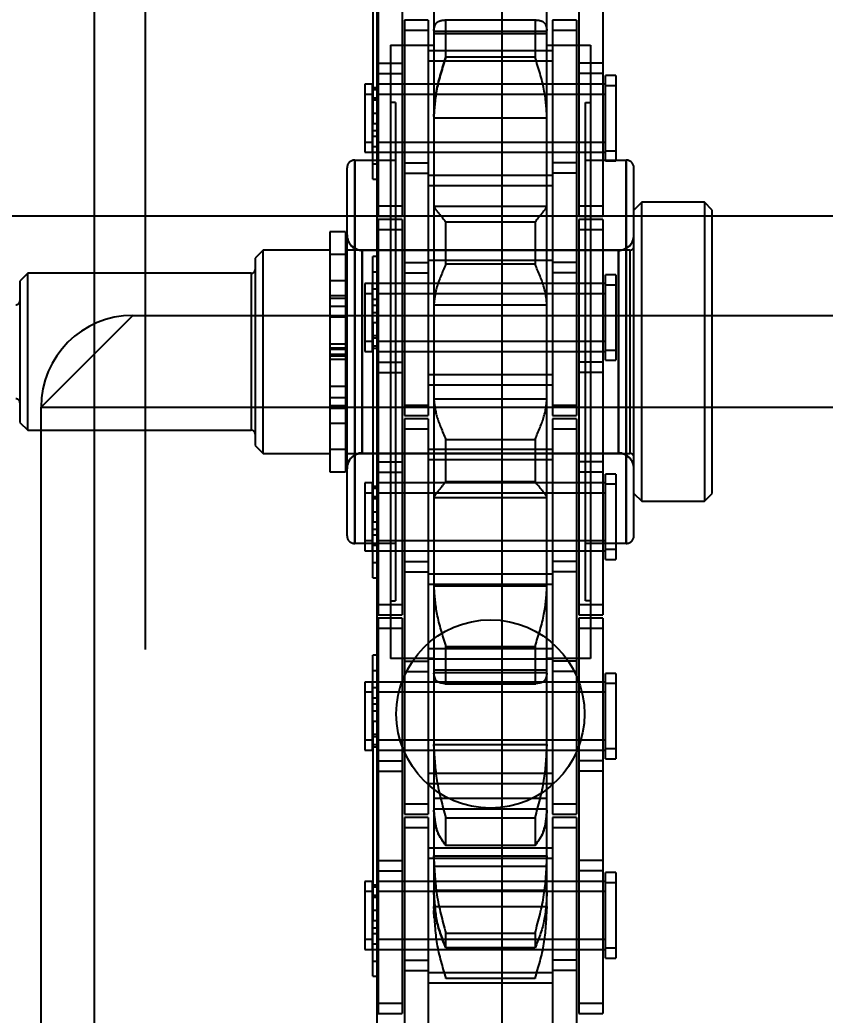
# Model space of a CAD drawing. Header units: metres. Extents: x 0 to 63075, y 0 to 44550.
# Drawn here: x 13773.7 to 13825.1, y 29163.4 to 29226.8 of the extents above; entities that cross this region are included whole.
import ezdxf

# ---------------------------------------------------------------- set-up
doc = ezdxf.new("R2010")
doc.units = ezdxf.units.M
doc.header["$LTSCALE"] = 75
doc.linetypes.add('HIDDEN2', pattern=[4.7625, 3.175, -1.5875])
for name, color, linetype in [('18_COTAS', 7, 'Continuous'), ('SDM', 7, 'Continuous'), ('SL4', 4, 'Continuous'), ('ST1', 7, 'HIDDEN2')]:
    doc.layers.add(name, color=color, linetype=linetype)
doc.styles.add('ROMANS', font='ROMANS.SHX')
doc.dimstyles.new('75___1-75', dxfattribs={"dimscale": 75, "dimtxt": 2.5, "dimasz": 2, "dimexe": 1.5, "dimexo": 1, "dimgap": 0.5, "dimtad": 1, "dimdec": 0, "dimzin": 12, "dimtxsty": 'ROMANS', "dimcen": 0, "dimclrd": 256, "dimclre": 256, "dimclrt": 3, "dimazin": 3, "dimtfac": 1, "dimtdec": 0, "dimtmove": 0, "dimatfit": 0, "dimfxl": 1, "dimlwd": -1, "dimlwe": -1, "dimarcsym": 0})

# ---------------------------------------------------------------- blocks, each defined once
blk = doc.blocks.new('*D27')
at = {"layer": '18_COTAS', "transparency": 16777216}
for p, q in [((12131.24, 27878.333), (12131.24, 30705.371)), ((13913.74, 30509.566), (13913.74, 30705.371)), ((11981.24, 30592.871), (11122.311, 30592.871)), ((13913.74, 30592.871), (12131.24, 30592.871)), ((14063.74, 30592.871), (14213.74, 30592.871))]:
    blk.add_line(p, q, dxfattribs=at)
for points in [[(11981.24, 30617.871), (11981.24, 30567.871), (12131.24, 30592.871)], [(14063.74, 30617.871), (14063.74, 30567.871), (13913.74, 30592.871)]]:
    blk.add_solid(points, dxfattribs=at)
at = {"layer": 'Defpoints', "color": 0, "transparency": 16777216}
for p in [(13913.74, 30592.871), (13913.74, 30434.566), (12131.24, 27803.333)]:
    blk.add_point(p, dxfattribs=at)
at = {"layer": '18_COTAS', "color": 3, "transparency": 16777216, "insert": (11476.776, 30724.121), "char_height": 187.5, "attachment_point": 5, "style": 'ROMANS'}
blk.add_mtext('1782', dxfattribs=at)
blk = doc.blocks.new('A$C429c7d53')
at = {"layer": 'SL4'}
blk.add_line((57.76, 1009.762), (57.76, 2334.738), dxfattribs=at)
at = {"layer": 'ST1'}
for p, q in [((57.76, 1009.762), (57.76, 2334.738)), ((60.997, 2334.738), (60.997, 1009.762)), ((75.511, 2142.836), (75.511, 2130.136)), ((75.78, 1919.26), (75.78, 2142.5)), ((83.717, 2142.5), (83.717, 1919.26)), ((79.395, 2140.599), (79.395, 2136.054)), ((86.605, 2136.054), (86.605, 2140.599)), ((75.843, 2139.661), (75.843, 2133.311)), ((77.363, 2139.661), (77.363, 2133.311)), ((88.637, 2139.661), (88.637, 2133.311)), ((90.157, 2139.661), (90.157, 2133.311)), ((77.515, 2136.711), (77.515, 2136.056)), ((79.035, 2136.711), (77.515, 2136.711)), ((79.035, 2136.711), (79.035, 2136.056)), ((80.157, 2134.35), (80.157, 2136.726)), ((80.157, 2136.726), (85.843, 2136.726)), ((85.843, 2136.726), (85.843, 2134.35)), ((86.965, 2136.711), (86.965, 2136.056)), ((88.485, 2136.711), (86.965, 2136.711)), ((88.485, 2136.711), (88.485, 2136.056)), ((77.515, 2136.056), (77.515, 2126.961)), ((79.035, 2136.056), (77.515, 2136.056)), ((79.035, 2136.056), (79.035, 2126.961)), ((79.395, 2136.054), (79.395, 2130.572)), ((79.395, 2136.016), (86.605, 2136.016)), ((79.395, 2135.866), (86.605, 2135.866)), ((86.605, 2130.572), (86.605, 2136.054)), ((86.965, 2136.056), (86.965, 2126.961)), ((88.485, 2136.056), (86.965, 2136.056)), ((88.485, 2136.056), (88.485, 2126.961)), ((76.625, 2135.124), (79.395, 2135.124)), ((76.625, 2135.124), (76.625, 2096.036)), ((86.965, 2134.751), (79.035, 2134.751)), ((86.605, 2135.124), (89.375, 2135.124)), ((89.375, 2135.124), (89.375, 2096.036)), ((75.843, 2133.966), (77.363, 2133.966)), ((86.965, 2134.096), (79.035, 2134.096)), ((85.843, 2134.35), (80.157, 2134.35)), ((90.157, 2133.966), (88.637, 2133.966)), ((75.843, 2133.311), (77.363, 2133.311)), ((75.843, 2133.311), (75.843, 2124.216)), ((77.363, 2133.311), (77.363, 2124.216)), ((90.157, 2133.311), (88.637, 2133.311)), ((88.637, 2133.311), (88.637, 2124.216)), ((90.157, 2133.311), (90.157, 2124.216)), ((75, 2132.636), (75, 2131.981)), ((75.474, 2132.636), (75, 2132.636)), ((75.474, 2131.981), (75.474, 2132.636)), ((77.363, 2132.636), (75.843, 2132.636)), ((90.341, 2132.636), (75.843, 2132.636)), ((79.035, 2132.636), (77.515, 2132.636)), ((86.965, 2132.636), (79.035, 2132.636)), ((88.485, 2132.636), (86.965, 2132.636)), ((90.157, 2132.636), (88.637, 2132.636)), ((90.341, 2132.534), (90.341, 2133.189)), ((91, 2133.189), (90.341, 2133.189)), ((91, 2133.189), (91, 2132.534)), ((75, 2131.981), (75, 2128.291)), ((75.474, 2131.981), (75, 2131.981)), ((75.843, 2132.267), (75.474, 2132.267)), ((75.474, 2128.291), (75.474, 2131.981)), ((75.511, 2132.41), (75.843, 2132.41)), ((77.363, 2131.981), (75.843, 2131.981)), ((90.341, 2131.981), (75.843, 2131.981)), ((79.035, 2131.981), (77.515, 2131.981)), ((86.965, 2131.981), (79.035, 2131.981)), ((88.485, 2131.981), (86.965, 2131.981)), ((90.157, 2131.981), (88.637, 2131.981)), ((90.341, 2127.737), (90.341, 2132.534)), ((91, 2132.534), (90.341, 2132.534)), ((91, 2132.534), (91, 2127.737)), ((75.843, 2131.612), (75.474, 2131.612)), ((75.511, 2131.755), (75.843, 2131.755)), ((76.944, 2131.459), (76.625, 2131.459)), ((76.944, 2131.459), (76.944, 2099.7)), ((89.056, 2131.459), (89.375, 2131.459)), ((89.056, 2099.7), (89.056, 2131.459)), ((75.511, 2130.791), (75.843, 2130.791)), ((75.511, 2130.136), (75.843, 2130.136)), ((75.511, 2126.584), (75.511, 2130.136)), ((79.395, 2130.572), (79.395, 2130.484)), ((79.395, 2130.484), (86.605, 2130.484)), ((79.395, 2130.484), (79.395, 2124.862)), ((86.605, 2130.484), (86.605, 2130.572)), ((86.605, 2124.862), (86.605, 2130.484)), ((75.511, 2129.684), (75.843, 2129.684)), ((75, 2128.946), (75.474, 2128.946)), ((75.474, 2129.315), (75.843, 2129.315)), ((75.843, 2128.946), (77.363, 2128.946)), ((75.843, 2128.946), (90.341, 2128.946)), ((77.515, 2128.946), (79.035, 2128.946)), ((79.035, 2128.946), (86.965, 2128.946)), ((86.965, 2128.946), (88.485, 2128.946)), ((88.637, 2128.946), (90.157, 2128.946)), ((75, 2128.291), (75.474, 2128.291)), ((75.474, 2128.66), (75.843, 2128.66)), ((75.511, 2128.291), (77.363, 2128.291)), ((75.843, 2128.291), (90.341, 2128.291)), ((77.515, 2128.291), (79.035, 2128.291)), ((79.035, 2128.291), (86.965, 2128.291)), ((86.965, 2128.291), (88.485, 2128.291)), ((88.637, 2128.291), (90.157, 2128.291)), ((90.341, 2128.392), (91, 2128.392)), ((74.344, 2103.365), (74.344, 2127.795)), ((74.344, 2127.795), (76.944, 2127.795)), ((74.344, 2127.795), (74.344, 2103.365)), ((75.511, 2127.56), (75.843, 2127.56)), ((77.515, 2127.616), (79.035, 2127.616)), ((88.485, 2127.616), (86.965, 2127.616)), ((89.056, 2127.795), (91.656, 2127.795)), ((90.341, 2127.737), (91, 2127.737)), ((91.656, 2103.365), (91.656, 2127.795)), ((91.656, 2127.795), (91.656, 2103.365)), ((73.855, 2103.854), (73.855, 2127.306)), ((77.515, 2126.961), (79.035, 2126.961)), ((77.515, 2126.961), (77.515, 2120.611)), ((79.035, 2126.961), (79.035, 2120.611)), ((88.485, 2126.961), (86.965, 2126.961)), ((86.965, 2126.961), (86.965, 2120.611)), ((88.485, 2126.961), (88.485, 2120.611)), ((92.145, 2103.854), (92.145, 2127.306)), ((75.511, 2126.584), (75.843, 2126.584)), ((79.035, 2126.831), (86.965, 2126.831)), ((79.035, 2126.176), (86.965, 2126.176)), ((92.645, 2125.105), (92.145, 2124.605)), ((92.645, 2106.055), (92.645, 2125.105)), ((96.645, 2125.105), (92.645, 2125.105)), ((96.645, 2125.105), (96.645, 2106.055)), ((97.145, 2124.605), (96.645, 2125.105)), ((75.843, 2124.871), (77.363, 2124.871)), ((79.395, 2124.862), (79.395, 2124.856)), ((79.395, 2124.862), (86.605, 2124.862)), ((79.395, 2124.856), (79.395, 2118.622)), ((86.605, 2124.856), (86.605, 2124.862)), ((86.605, 2118.622), (86.605, 2124.856)), ((88.637, 2124.871), (90.157, 2124.871)), ((97.145, 2106.555), (97.145, 2124.605)), ((48.235, 2124.25), (123.235, 2124.25)), ((75.843, 2124.216), (77.363, 2124.216)), ((75.843, 2124.011), (75.843, 2123.356)), ((77.363, 2124.011), (75.843, 2124.011)), ((77.363, 2124.011), (77.363, 2123.356)), ((80.157, 2121.161), (80.157, 2123.862)), ((80.157, 2123.862), (85.843, 2123.862)), ((85.843, 2123.862), (85.843, 2121.161)), ((88.637, 2124.216), (90.157, 2124.216)), ((88.637, 2124.011), (88.637, 2123.356)), ((90.157, 2124.011), (88.637, 2124.011)), ((90.157, 2124.011), (90.157, 2123.356)), ((72.755, 2123.223), (72.755, 2107.937)), ((73.755, 2123.223), (72.755, 2123.223)), ((73.755, 2123.223), (73.755, 2107.937)), ((75.843, 2123.356), (75.843, 2114.261)), ((77.363, 2123.356), (75.843, 2123.356)), ((77.363, 2123.356), (77.363, 2114.261)), ((88.637, 2123.356), (88.637, 2114.261)), ((90.157, 2123.356), (88.637, 2123.356)), ((90.157, 2123.356), (90.157, 2114.261)), ((68.5, 2122.055), (68, 2121.555)), ((68.5, 2109.105), (68.5, 2122.055)), ((72.755, 2122.055), (68.5, 2122.055)), ((91.895, 2122.055), (73.855, 2122.055)), ((91.168, 2122.055), (74.832, 2122.055)), ((74.832, 2122.03), (74.832, 2109.13)), ((91.168, 2122.03), (74.832, 2122.03)), ((74.832, 2109.13), (74.832, 2122.03)), ((86.965, 2122.051), (79.035, 2122.051)), ((91.168, 2122.03), (91.168, 2109.13)), ((91.168, 2109.13), (91.168, 2122.03)), ((91.895, 2122.055), (91.895, 2109.105)), ((68, 2121.555), (68, 2109.605)), ((73.855, 2121.78), (72.755, 2121.78)), ((73.755, 2121.78), (72.755, 2121.78)), ((75.511, 2120.667), (75.511, 2121.643)), ((75.843, 2121.643), (75.511, 2121.643)), ((77.515, 2121.266), (79.035, 2121.266)), ((86.965, 2121.396), (79.035, 2121.396)), ((88.485, 2121.266), (86.965, 2121.266)), ((53.5, 2120.58), (53, 2120.08)), ((53.5, 2110.58), (53.5, 2120.58)), ((67.75, 2120.58), (53.5, 2120.58)), ((67.75, 2120.58), (67.75, 2110.627)), ((75.511, 2120.667), (75.843, 2120.667)), ((75.511, 2117.436), (75.511, 2120.667)), ((77.515, 2120.611), (79.035, 2120.611)), ((77.515, 2120.611), (77.515, 2111.516)), ((79.035, 2120.611), (79.035, 2111.516)), ((85.843, 2121.161), (80.157, 2121.161)), ((88.485, 2120.611), (86.965, 2120.611)), ((86.965, 2120.611), (86.965, 2111.516)), ((88.485, 2120.611), (88.485, 2111.516)), ((53, 2120.08), (53, 2111.08)), ((72.755, 2120.127), (73.755, 2120.127)), ((75, 2119.936), (75, 2119.281)), ((75.474, 2119.936), (75, 2119.936)), ((75.474, 2119.281), (75.474, 2119.936)), ((77.363, 2119.936), (75.511, 2119.936)), ((90.341, 2119.936), (75.843, 2119.936)), ((79.035, 2119.936), (77.515, 2119.936)), ((86.965, 2119.936), (79.035, 2119.936)), ((88.485, 2119.936), (86.965, 2119.936)), ((90.157, 2119.936), (88.637, 2119.936)), ((90.341, 2119.834), (90.341, 2120.489)), ((91, 2120.489), (90.341, 2120.489)), ((91, 2120.489), (91, 2119.834)), ((75.843, 2119.567), (75.474, 2119.567)), ((90.341, 2115.037), (90.341, 2119.834)), ((91, 2119.834), (90.341, 2119.834)), ((91, 2119.834), (91, 2115.037)), ((72.755, 2119.176), (73.755, 2119.176)), ((72.755, 2119.001), (73.755, 2119.001)), ((75, 2119.281), (75, 2115.591)), ((75.474, 2119.281), (75, 2119.281)), ((75.474, 2115.591), (75.474, 2119.281)), ((75.843, 2118.912), (75.474, 2118.912)), ((77.363, 2119.281), (75.843, 2119.281)), ((90.341, 2119.281), (75.843, 2119.281)), ((79.035, 2119.281), (77.515, 2119.281)), ((86.965, 2119.281), (79.035, 2119.281)), ((88.485, 2119.281), (86.965, 2119.281)), ((90.157, 2119.281), (88.637, 2119.281)), ((72.755, 2118.484), (73.755, 2118.484)), ((75.511, 2118.543), (75.843, 2118.543)), ((75.511, 2118.091), (75.843, 2118.091)), ((79.395, 2118.622), (79.395, 2118.572)), ((79.395, 2118.572), (86.605, 2118.572)), ((79.395, 2118.572), (79.395, 2112.588)), ((86.605, 2118.572), (86.605, 2118.622)), ((86.605, 2112.588), (86.605, 2118.572)), ((60.2, 2117.9), (54.35, 2112.05)), ((60.2, 2117.9), (325.8, 2117.9)), ((73.755, 2117.78), (72.755, 2117.78)), ((75.511, 2117.436), (75.511, 2104.736)), ((75.511, 2117.436), (75.843, 2117.436)), ((75, 2116.246), (75.474, 2116.246)), ((75.474, 2116.615), (75.843, 2116.615)), ((75.511, 2116.472), (75.843, 2116.472)), ((75.843, 2116.246), (77.363, 2116.246)), ((75.843, 2116.246), (90.341, 2116.246)), ((77.515, 2116.246), (79.035, 2116.246)), ((79.035, 2116.246), (86.965, 2116.246)), ((86.965, 2116.246), (88.485, 2116.246)), ((88.637, 2116.246), (90.157, 2116.246)), ((72.755, 2116.08), (73.755, 2116.08)), ((72.755, 2115.83), (73.755, 2115.83)), ((72.755, 2115.741), (73.755, 2115.741)), ((75, 2115.591), (75.474, 2115.591)), ((75.474, 2115.96), (75.843, 2115.96)), ((75.511, 2115.817), (75.843, 2115.817)), ((75.843, 2115.591), (77.363, 2115.591)), ((75.843, 2115.591), (90.341, 2115.591)), ((77.515, 2115.591), (79.035, 2115.591)), ((79.035, 2115.591), (86.965, 2115.591)), ((86.965, 2115.591), (88.485, 2115.591)), ((88.637, 2115.591), (90.157, 2115.591)), ((90.341, 2115.692), (91, 2115.692)), ((72.755, 2115.419), (73.755, 2115.419)), ((72.755, 2115.33), (73.755, 2115.33)), ((73.755, 2115.08), (72.755, 2115.08)), ((75.843, 2114.916), (77.363, 2114.916)), ((90.157, 2114.916), (88.637, 2114.916)), ((90.341, 2115.037), (91, 2115.037)), ((75.843, 2114.261), (77.363, 2114.261)), ((75.843, 2114.261), (75.843, 2107.911)), ((77.363, 2114.261), (77.363, 2107.911)), ((90.157, 2114.261), (88.637, 2114.261)), ((88.637, 2114.261), (88.637, 2107.911)), ((90.157, 2114.261), (90.157, 2107.911)), ((79.035, 2114.131), (86.965, 2114.131)), ((72.755, 2113.38), (73.755, 2113.38)), ((79.035, 2113.476), (86.965, 2113.476)), ((72.755, 2112.676), (73.755, 2112.676)), ((79.395, 2112.588), (79.395, 2112.538)), ((79.395, 2112.588), (86.605, 2112.588)), ((79.395, 2112.538), (79.395, 2106.304)), ((86.605, 2112.538), (86.605, 2112.588)), ((86.605, 2106.304), (86.605, 2112.538)), ((54.35, 2112.05), (331.65, 2112.05)), ((54.35, 2066.6), (54.35, 2112.05)), ((72.755, 2112.159), (73.755, 2112.159)), ((72.755, 2111.984), (73.755, 2111.984)), ((77.515, 2112.171), (79.035, 2112.171)), ((86.965, 2112.171), (88.485, 2112.171)), ((53, 2111.08), (53.5, 2110.58)), ((77.515, 2111.516), (79.035, 2111.516)), ((77.515, 2111.311), (77.515, 2110.656)), ((79.035, 2111.311), (77.515, 2111.311)), ((79.035, 2111.311), (79.035, 2110.656)), ((86.965, 2111.516), (88.485, 2111.516)), ((86.965, 2111.311), (86.965, 2110.656)), ((88.485, 2111.311), (86.965, 2111.311)), ((88.485, 2111.311), (88.485, 2110.656)), ((53.5, 2110.58), (67.75, 2110.58)), ((72.755, 2111.033), (73.755, 2111.033)), ((77.515, 2110.656), (77.515, 2101.561)), ((79.035, 2110.656), (77.515, 2110.656)), ((79.035, 2110.656), (79.035, 2101.561)), ((86.965, 2110.656), (86.965, 2101.561)), ((88.485, 2110.656), (86.965, 2110.656)), ((88.485, 2110.656), (88.485, 2101.561)), ((80.157, 2107.298), (80.157, 2109.999)), ((80.157, 2109.999), (85.843, 2109.999)), ((85.843, 2109.999), (85.843, 2107.298)), ((68, 2109.605), (68.5, 2109.105)), ((72.755, 2109.38), (73.855, 2109.38)), ((72.755, 2109.38), (73.755, 2109.38)), ((86.965, 2109.351), (79.035, 2109.351)), ((68.5, 2109.105), (72.755, 2109.105)), ((73.855, 2109.105), (91.895, 2109.105)), ((74.832, 2109.13), (91.168, 2109.13)), ((74.832, 2109.105), (91.168, 2109.105)), ((75.843, 2108.566), (77.363, 2108.566)), ((86.965, 2108.696), (79.035, 2108.696)), ((90.157, 2108.566), (88.637, 2108.566)), ((72.755, 2107.937), (73.755, 2107.937)), ((75.843, 2107.911), (77.363, 2107.911)), ((75.843, 2107.911), (75.843, 2098.816)), ((77.363, 2107.911), (77.363, 2098.816)), ((90.157, 2107.911), (88.637, 2107.911)), ((88.637, 2107.911), (88.637, 2098.816)), ((90.157, 2107.911), (90.157, 2098.816)), ((75, 2107.236), (75, 2106.581)), ((75.474, 2107.236), (75, 2107.236)), ((75.474, 2106.581), (75.474, 2107.236)), ((77.363, 2107.236), (75.843, 2107.236)), ((90.341, 2107.236), (75.843, 2107.236)), ((79.035, 2107.236), (77.515, 2107.236)), ((86.965, 2107.236), (79.035, 2107.236)), ((85.843, 2107.298), (80.157, 2107.298)), ((88.485, 2107.236), (86.965, 2107.236)), ((90.157, 2107.236), (88.637, 2107.236)), ((90.341, 2107.134), (90.341, 2107.789)), ((91, 2107.789), (90.341, 2107.789)), ((91, 2107.789), (91, 2107.134)), ((75.843, 2106.867), (75.474, 2106.867)), ((75.511, 2107.01), (75.843, 2107.01)), ((90.341, 2102.337), (90.341, 2107.134)), ((91, 2107.134), (90.341, 2107.134)), ((91, 2107.134), (91, 2102.337)), ((75, 2106.581), (75, 2102.891)), ((75.474, 2106.581), (75, 2106.581)), ((75.474, 2102.891), (75.474, 2106.581)), ((75.843, 2106.212), (75.474, 2106.212)), ((75.511, 2106.355), (75.843, 2106.355)), ((77.363, 2106.581), (75.843, 2106.581)), ((90.341, 2106.581), (75.843, 2106.581)), ((79.035, 2106.581), (77.515, 2106.581)), ((86.965, 2106.581), (79.035, 2106.581)), ((79.395, 2106.304), (79.395, 2106.298)), ((79.395, 2106.298), (86.605, 2106.298)), ((79.395, 2106.298), (79.395, 2100.676)), ((86.605, 2106.298), (86.605, 2106.304)), ((86.605, 2100.676), (86.605, 2106.298)), ((88.485, 2106.581), (86.965, 2106.581)), ((90.157, 2106.581), (88.637, 2106.581)), ((92.145, 2106.555), (92.645, 2106.055)), ((92.645, 2106.055), (96.645, 2106.055)), ((96.645, 2106.055), (97.145, 2106.555)), ((75.511, 2105.391), (75.843, 2105.391)), ((75.511, 2104.736), (75.843, 2104.736)), ((75.511, 2101.184), (75.511, 2104.736)), ((75.511, 2104.284), (75.843, 2104.284)), ((75, 2103.546), (75.474, 2103.546)), ((75.474, 2103.915), (75.843, 2103.915)), ((75.843, 2103.546), (77.363, 2103.546)), ((75.843, 2103.546), (90.341, 2103.546)), ((77.515, 2103.546), (79.035, 2103.546)), ((79.035, 2103.546), (86.965, 2103.546)), ((86.965, 2103.546), (88.485, 2103.546)), ((88.637, 2103.546), (90.157, 2103.546)), ((76.944, 2103.365), (74.344, 2103.365)), ((75, 2102.891), (75.474, 2102.891)), ((75.474, 2103.26), (75.843, 2103.26)), ((75.511, 2102.891), (77.363, 2102.891)), ((75.843, 2102.891), (90.341, 2102.891)), ((77.515, 2102.891), (79.035, 2102.891)), ((79.035, 2102.891), (86.965, 2102.891)), ((86.965, 2102.891), (88.485, 2102.891)), ((88.637, 2102.891), (90.157, 2102.891)), ((91.656, 2103.365), (89.056, 2103.365)), ((90.341, 2102.992), (91, 2102.992)), ((77.515, 2102.216), (79.035, 2102.216)), ((88.485, 2102.216), (86.965, 2102.216)), ((90.341, 2102.337), (91, 2102.337)), ((75.511, 2102.16), (75.843, 2102.16)), ((77.515, 2101.561), (79.035, 2101.561)), ((77.515, 2101.561), (77.515, 2095.211)), ((79.035, 2101.561), (79.035, 2095.211)), ((88.485, 2101.561), (86.965, 2101.561)), ((86.965, 2101.561), (86.965, 2095.211)), ((88.485, 2101.561), (88.485, 2095.211)), ((75.511, 2101.184), (75.843, 2101.184)), ((79.035, 2101.431), (86.965, 2101.431)), ((79.035, 2100.776), (86.965, 2100.776)), ((79.395, 2100.676), (79.395, 2100.588)), ((79.395, 2100.676), (86.605, 2100.676)), ((79.395, 2100.588), (79.395, 2095.106)), ((86.605, 2100.588), (86.605, 2100.676)), ((86.605, 2095.106), (86.605, 2100.588)), ((76.625, 2099.7), (76.944, 2099.7)), ((89.375, 2099.7), (89.056, 2099.7)), ((75.843, 2099.471), (77.363, 2099.471)), ((88.637, 2099.471), (90.157, 2099.471)), ((75.843, 2098.816), (77.363, 2098.816)), ((75.843, 2098.611), (75.843, 2097.956)), ((77.363, 2098.611), (75.843, 2098.611)), ((77.363, 2098.611), (77.363, 2097.956)), ((88.637, 2098.816), (90.157, 2098.816)), ((88.637, 2098.611), (88.637, 2097.956)), ((90.157, 2098.611), (88.637, 2098.611)), ((90.157, 2098.611), (90.157, 2097.956)), ((75.843, 2097.956), (75.843, 2088.861)), ((77.363, 2097.956), (75.843, 2097.956)), ((77.363, 2097.956), (77.363, 2088.861)), ((88.637, 2097.956), (88.637, 2088.861)), ((90.157, 2097.956), (88.637, 2097.956)), ((90.157, 2097.956), (90.157, 2088.861)), ((86.965, 2096.651), (79.035, 2096.651)), ((80.157, 2094.434), (80.157, 2096.81)), ((80.157, 2096.81), (85.843, 2096.81)), ((85.843, 2096.81), (85.843, 2094.434)), ((75.511, 2095.267), (75.511, 2096.243)), ((75.843, 2096.243), (75.511, 2096.243)), ((79.395, 2096.036), (76.625, 2096.036)), ((77.515, 2095.866), (79.035, 2095.866)), ((86.965, 2095.996), (79.035, 2095.996)), ((89.375, 2096.036), (86.605, 2096.036)), ((88.485, 2095.866), (86.965, 2095.866)), ((75.511, 2095.267), (75.843, 2095.267)), ((75.511, 2092.036), (75.511, 2095.267)), ((77.515, 2095.211), (79.035, 2095.211)), ((77.515, 2095.211), (77.515, 2086.116)), ((79.035, 2095.211), (79.035, 2086.116)), ((86.605, 2095.294), (79.395, 2095.294)), ((88.485, 2095.211), (86.965, 2095.211)), ((86.965, 2095.211), (86.965, 2086.116)), ((88.485, 2095.211), (88.485, 2086.116)), ((79.395, 2095.144), (86.605, 2095.144)), ((79.395, 2095.106), (79.395, 2090.561)), ((86.605, 2090.561), (86.605, 2095.106)), ((90.341, 2094.434), (90.341, 2095.089)), ((91, 2095.089), (90.341, 2095.089)), ((91, 2095.089), (91, 2094.434)), ((75, 2094.536), (75, 2093.881)), ((75.474, 2094.536), (75, 2094.536)), ((75.474, 2093.881), (75.474, 2094.536)), ((75.843, 2094.167), (75.474, 2094.167)), ((77.363, 2094.536), (75.511, 2094.536)), ((90.341, 2094.536), (75.843, 2094.536)), ((79.035, 2094.536), (77.515, 2094.536)), ((86.965, 2094.536), (79.035, 2094.536)), ((80.1, 2094.432), (85.9, 2094.432)), ((85.843, 2094.434), (80.157, 2094.434)), ((88.485, 2094.536), (86.965, 2094.536)), ((90.157, 2094.536), (88.637, 2094.536)), ((90.341, 2089.637), (90.341, 2094.434)), ((91, 2094.434), (90.341, 2094.434)), ((91, 2094.434), (91, 2089.637)), ((75, 2093.881), (75, 2090.191)), ((75.474, 2093.881), (75, 2093.881)), ((75.474, 2090.191), (75.474, 2093.881)), ((75.843, 2093.512), (75.474, 2093.512)), ((77.363, 2093.881), (75.843, 2093.881)), ((90.341, 2093.881), (75.843, 2093.881)), ((79.035, 2093.881), (77.515, 2093.881)), ((86.965, 2093.881), (79.035, 2093.881)), ((88.485, 2093.881), (86.965, 2093.881)), ((90.157, 2093.881), (88.637, 2093.881)), ((75.511, 2093.143), (75.843, 2093.143)), ((75.511, 2092.691), (75.843, 2092.691)), ((75.511, 2092.036), (75.843, 2092.036)), ((75.511, 2092.036), (75.511, 2079.336)), ((75, 2090.846), (75.474, 2090.846)), ((75.474, 2091.215), (75.843, 2091.215)), ((75.511, 2091.072), (75.843, 2091.072)), ((75.843, 2090.846), (77.363, 2090.846)), ((75.843, 2090.846), (90.341, 2090.846)), ((77.515, 2090.846), (79.035, 2090.846)), ((79.035, 2090.846), (86.965, 2090.846)), ((86.965, 2090.846), (88.485, 2090.846)), ((88.637, 2090.846), (90.157, 2090.846)), ((75, 2090.191), (75.474, 2090.191)), ((75.474, 2090.56), (75.843, 2090.56)), ((75.511, 2090.417), (75.843, 2090.417)), ((75.843, 2090.191), (77.363, 2090.191)), ((75.843, 2090.191), (90.341, 2090.191)), ((77.515, 2090.191), (79.035, 2090.191)), ((79.035, 2090.191), (86.965, 2090.191)), ((79.395, 2090.561), (86.605, 2090.561)), ((79.395, 2090.561), (79.395, 2090.445)), ((79.395, 2090.445), (79.395, 2090.561)), ((79.395, 2090.445), (79.395, 2086.377)), ((86.605, 2090.445), (86.605, 2090.561)), ((86.605, 2090.561), (86.605, 2090.445)), ((86.605, 2086.377), (86.605, 2090.445)), ((86.965, 2090.191), (88.485, 2090.191)), ((88.637, 2090.191), (90.157, 2090.191)), ((90.341, 2090.292), (91, 2090.292)), ((75.843, 2089.516), (77.363, 2089.516)), ((90.157, 2089.516), (88.637, 2089.516)), ((90.341, 2089.637), (91, 2089.637)), ((75.843, 2088.861), (77.363, 2088.861)), ((75.843, 2088.861), (75.843, 2082.511)), ((77.363, 2088.861), (77.363, 2082.511)), ((90.157, 2088.861), (88.637, 2088.861)), ((88.637, 2088.861), (88.637, 2082.511)), ((90.157, 2088.861), (90.157, 2082.511)), ((79.035, 2088.731), (86.965, 2088.731)), ((79.035, 2088.076), (86.965, 2088.076)), ((86.605, 2087.124), (79.395, 2087.124)), ((77.515, 2086.771), (79.035, 2086.771)), ((79.395, 2086.455), (86.605, 2086.455)), ((79.395, 2086.377), (79.395, 2083.463)), ((86.605, 2083.463), (86.605, 2086.377)), ((86.965, 2086.771), (88.485, 2086.771)), ((77.515, 2086.116), (79.035, 2086.116)), ((77.515, 2085.911), (77.515, 2085.256)), ((79.035, 2085.911), (77.515, 2085.911)), ((79.035, 2085.911), (79.035, 2085.256)), ((80.157, 2085.884), (85.843, 2085.884)), ((80.157, 2084.121), (80.157, 2085.884)), ((85.843, 2085.884), (85.843, 2084.121)), ((86.965, 2086.116), (88.485, 2086.116)), ((86.965, 2085.911), (86.965, 2085.256)), ((88.485, 2085.911), (86.965, 2085.911)), ((88.485, 2085.911), (88.485, 2085.256)), ((77.515, 2085.256), (77.515, 2076.161)), ((79.035, 2085.256), (77.515, 2085.256)), ((79.035, 2085.256), (79.035, 2076.161)), ((86.965, 2085.256), (86.965, 2076.161)), ((88.485, 2085.256), (86.965, 2085.256)), ((88.485, 2085.256), (88.485, 2076.161)), ((86.965, 2083.951), (79.035, 2083.951)), ((85.843, 2084.121), (80.157, 2084.121)), ((75.843, 2083.166), (77.363, 2083.166)), ((86.965, 2083.296), (79.035, 2083.296)), ((79.395, 2083.463), (86.605, 2083.463)), ((79.395, 2083.463), (79.395, 2083.335)), ((79.395, 2083.335), (79.395, 2083.463)), ((79.395, 2083.335), (79.395, 2081.17)), ((86.605, 2083.335), (86.605, 2083.463)), ((86.605, 2083.463), (86.605, 2083.335)), ((86.605, 2081.17), (86.605, 2083.335)), ((90.157, 2083.166), (88.637, 2083.166)), ((75.843, 2082.511), (77.363, 2082.511)), ((75.843, 2082.511), (75.843, 2073.416)), ((77.363, 2082.511), (77.363, 2073.416)), ((86.605, 2082.777), (79.395, 2082.777)), ((90.157, 2082.511), (88.637, 2082.511)), ((88.637, 2082.511), (88.637, 2073.416)), ((90.157, 2082.511), (90.157, 2073.416)), ((90.341, 2081.734), (90.341, 2082.389)), ((91, 2082.389), (90.341, 2082.389)), ((91, 2082.389), (91, 2081.734)), ((75, 2081.836), (75, 2081.181)), ((75.474, 2081.836), (75, 2081.836)), ((75.474, 2081.181), (75.474, 2081.836)), ((75.843, 2081.467), (75.474, 2081.467)), ((75.511, 2081.61), (75.843, 2081.61)), ((77.363, 2081.836), (75.843, 2081.836)), ((90.341, 2081.836), (75.843, 2081.836)), ((79.035, 2081.836), (77.515, 2081.836)), ((86.965, 2081.836), (79.035, 2081.836)), ((79.395, 2081.279), (86.605, 2081.279)), ((88.485, 2081.836), (86.965, 2081.836)), ((90.157, 2081.836), (88.637, 2081.836)), ((90.341, 2076.937), (90.341, 2081.734)), ((91, 2081.734), (90.341, 2081.734)), ((91, 2081.734), (91, 2076.937)), ((75, 2081.181), (75, 2077.491)), ((75.474, 2081.181), (75, 2081.181)), ((75.474, 2077.491), (75.474, 2081.181)), ((75.843, 2080.812), (75.474, 2080.812)), ((75.511, 2080.955), (75.843, 2080.955)), ((77.363, 2081.181), (75.843, 2081.181)), ((90.341, 2081.181), (75.843, 2081.181)), ((79.035, 2081.181), (77.515, 2081.181)), ((86.965, 2081.181), (79.035, 2081.181)), ((79.395, 2081.17), (79.395, 2080.24)), ((86.605, 2080.24), (86.605, 2081.17)), ((88.485, 2081.181), (86.965, 2081.181)), ((90.157, 2081.181), (88.637, 2081.181)), ((75.511, 2079.991), (75.843, 2079.991)), ((79.395, 2080.24), (86.605, 2080.24)), ((79.395, 2080.24), (79.395, 2080.113)), ((79.395, 2080.113), (79.395, 2080.24)), ((79.395, 2080.113), (79.395, 2079.973)), ((79.404, 2079.493), (79.395, 2079.973)), ((86.605, 2080.113), (86.605, 2080.24)), ((86.605, 2080.24), (86.605, 2080.113)), ((86.605, 2079.973), (86.605, 2080.113)), ((75.511, 2079.336), (75.843, 2079.336)), ((75.511, 2075.784), (75.511, 2079.336)), ((75.511, 2078.884), (75.843, 2078.884)), ((75, 2078.146), (75.474, 2078.146)), ((75.474, 2078.515), (75.843, 2078.515)), ((75.843, 2078.146), (77.363, 2078.146)), ((75.843, 2078.146), (90.341, 2078.146)), ((77.515, 2078.146), (79.035, 2078.146)), ((79.035, 2078.146), (86.965, 2078.146)), ((80.157, 2077.602), (80.157, 2078.54)), ((80.157, 2078.54), (85.843, 2078.54)), ((85.843, 2078.54), (85.843, 2077.602)), ((86.965, 2078.146), (88.485, 2078.146)), ((88.637, 2078.146), (90.157, 2078.146)), ((75, 2077.491), (75.474, 2077.491)), ((75.474, 2077.86), (75.843, 2077.86)), ((75.511, 2077.491), (77.363, 2077.491)), ((75.843, 2077.491), (90.341, 2077.491)), ((77.515, 2077.491), (79.035, 2077.491)), ((79.035, 2077.491), (86.965, 2077.491)), ((85.843, 2077.602), (80.157, 2077.602)), ((86.965, 2077.491), (88.485, 2077.491)), ((88.637, 2077.491), (90.157, 2077.491)), ((90.341, 2077.592), (91, 2077.592)), ((77.515, 2076.816), (79.035, 2076.816)), ((88.485, 2076.816), (86.965, 2076.816)), ((90.341, 2076.937), (91, 2076.937)), ((75.511, 2076.76), (75.843, 2076.76)), ((75.511, 2075.784), (75.843, 2075.784)), ((77.515, 2076.161), (79.035, 2076.161)), ((77.515, 2076.161), (77.515, 2069.811)), ((79.035, 2076.161), (79.035, 2069.811)), ((79.035, 2076.031), (86.965, 2076.031)), ((80.157, 2075.664), (85.843, 2075.664)), ((80.157, 2075.64), (80.157, 2075.664)), ((85.843, 2075.64), (80.157, 2075.64)), ((85.843, 2075.664), (85.843, 2075.64)), ((88.485, 2076.161), (86.965, 2076.161)), ((86.965, 2076.161), (86.965, 2069.811)), ((88.485, 2076.161), (88.485, 2069.811)), ((79.035, 2075.376), (86.965, 2075.376)), ((75.843, 2074.071), (77.363, 2074.071)), ((88.637, 2074.071), (90.157, 2074.071)), ((75.843, 2073.416), (77.363, 2073.416)), ((88.637, 2073.416), (90.157, 2073.416))]:
    blk.add_line(p, q, dxfattribs=at)
blk.add_circle((83, 2092.5), 6, dxfattribs=at)
for centre, radius, start, end in [((74.344, 2127.306), 0.489, 90, 180), ((91.656, 2127.306), 0.489, 0, 90), ((74.832, 2123.032), 0.977, 180, 270), ((74.83, 2123.006), 0.975, 180.10943, 270.10901), ((91.168, 2123.032), 0.977, 270, 0), ((91.17, 2123.006), 0.975, 269.89099, 359.89057), ((91.895, 2122.305), 0.25, 270, 0), ((67.75, 2120.83), 0.25, 270, 0), ((52.75, 2118.83), 0.25, 270, 0), ((60.2, 2112.05), 5.85, 90, 180), ((52.75, 2112.33), 0.25, 0, 90), ((67.75, 2110.33), 0.25, 0, 90), ((74.83, 2108.154), 0.975, 89.89099, 179.89057), ((74.832, 2108.128), 0.977, 90, 180), ((91.17, 2108.154), 0.975, 0.10943, 90.10901), ((91.168, 2108.128), 0.977, 0, 90), ((91.895, 2108.855), 0.25, 0, 90), ((74.344, 2103.854), 0.489, 180, 270), ((91.656, 2103.854), 0.489, 270, 0)]:
    blk.add_arc(centre, radius, start, end, dxfattribs=at)
for points, knots in [([(79.395, 2136.054), (79.43, 2136.256), (79.504, 2136.672), (79.935, 2136.708), (80.157, 2136.726)], [0, 0, 0, 0, 0.484735, 1, 1, 1, 1]), ([(85.843, 2136.726), (86.065, 2136.708), (86.496, 2136.672), (86.57, 2136.256), (86.605, 2136.054)], [0, 0, 0, 0, 0.5152602, 1, 1, 1, 1]), ([(80.157, 2134.35), (79.935, 2133.653), (79.504, 2132.301), (79.43, 2131.137), (79.395, 2130.572)], [0, 0, 0, 0, 0.515263, 1, 1, 1, 1]), ([(79.395, 2130.572), (79.43, 2131.137), (79.504, 2132.301), (79.935, 2133.653), (80.157, 2134.35)], [0, 0, 0, 0, 0.484737, 1, 1, 1, 1]), ([(86.605, 2130.572), (86.57, 2131.137), (86.496, 2132.301), (86.065, 2133.653), (85.843, 2134.35)], [0, 0, 0, 0, 0.484736, 1, 1, 1, 1]), ([(79.395, 2124.856), (79.43, 2124.782), (79.504, 2124.631), (79.935, 2124.124), (80.157, 2123.862)], [0, 0, 0, 0, 0.484725, 1, 1, 1, 1]), ([(85.843, 2123.862), (86.065, 2124.124), (86.496, 2124.631), (86.57, 2124.782), (86.605, 2124.856)], [0, 0, 0, 0, 0.515254, 1, 1, 1, 1]), ([(80.157, 2121.161), (79.935, 2120.651), (79.504, 2119.661), (79.43, 2118.961), (79.395, 2118.622)], [0, 0, 0, 0, 0.515257, 1, 1, 1, 1]), ([(86.605, 2118.622), (86.57, 2118.961), (86.496, 2119.661), (86.065, 2120.651), (85.843, 2121.161)], [0, 0, 0, 0, 0.484735, 1, 1, 1, 1]), ([(79.395, 2112.538), (79.43, 2112.199), (79.504, 2111.499), (79.935, 2110.509), (80.157, 2109.999)], [0, 0, 0, 0, 0.4847352, 1, 1, 1, 1]), ([(85.843, 2109.999), (86.065, 2110.509), (86.496, 2111.499), (86.57, 2112.199), (86.605, 2112.538)], [0, 0, 0, 0, 0.515258, 1, 1, 1, 1]), ([(80.157, 2107.298), (79.935, 2107.036), (79.504, 2106.529), (79.43, 2106.378), (79.395, 2106.304)], [0, 0, 0, 0, 0.515254, 1, 1, 1, 1]), ([(86.605, 2106.304), (86.57, 2106.378), (86.496, 2106.529), (86.065, 2107.036), (85.843, 2107.298)], [0, 0, 0, 0, 0.484725, 1, 1, 1, 1]), ([(79.395, 2100.588), (79.43, 2100.023), (79.504, 2098.859), (79.935, 2097.507), (80.157, 2096.81)], [0, 0, 0, 0, 0.484737, 1, 1, 1, 1]), ([(85.843, 2096.81), (86.065, 2097.507), (86.496, 2098.859), (86.57, 2100.023), (86.605, 2100.588)], [0, 0, 0, 0, 0.515263, 1, 1, 1, 1]), ([(80.157, 2094.434), (79.935, 2094.452), (79.504, 2094.488), (79.43, 2094.904), (79.395, 2095.106)], [0, 0, 0, 0, 0.51526, 1, 1, 1, 1]), ([(86.605, 2095.106), (86.57, 2094.904), (86.496, 2094.488), (86.065, 2094.452), (85.843, 2094.434)], [0, 0, 0, 0, 0.484735, 1, 1, 1, 1]), ([(79.395, 2090.445), (79.43, 2089.724), (79.504, 2088.236), (79.935, 2086.684), (80.157, 2085.884)], [0, 0, 0, 0, 0.484736, 1, 1, 1, 1]), ([(85.843, 2085.884), (86.065, 2086.684), (86.496, 2088.236), (86.57, 2089.724), (86.605, 2090.445)], [0, 0, 0, 0, 0.515264, 1, 1, 1, 1]), ([(80.157, 2084.121), (79.935, 2084.417), (79.504, 2084.992), (79.43, 2085.924), (79.395, 2086.377)], [0, 0, 0, 0, 0.515263, 1, 1, 1, 1]), ([(79.395, 2086.377), (79.43, 2085.924), (79.504, 2084.992), (79.935, 2084.417), (80.157, 2084.121)], [0, 0, 0, 0, 0.484737, 1, 1, 1, 1]), ([(86.605, 2086.377), (86.57, 2085.924), (86.496, 2084.992), (86.065, 2084.417), (85.843, 2084.121)], [0, 0, 0, 0, 0.484737, 1, 1, 1, 1]), ([(85.843, 2084.121), (86.065, 2084.417), (86.496, 2084.992), (86.57, 2085.924), (86.605, 2086.377)], [0, 0, 0, 0, 0.5152633, 1, 1, 1, 1]), ([(79.395, 2083.335), (79.43, 2082.543), (79.504, 2080.911), (79.935, 2079.346), (80.157, 2078.54)], [0, 0, 0, 0, 0.484722, 1, 1, 1, 1]), ([(85.843, 2078.54), (86.065, 2079.346), (86.496, 2080.911), (86.57, 2082.543), (86.605, 2083.335)], [0, 0, 0, 0, 0.5152562, 1, 1, 1, 1]), ([(80.157, 2077.602), (79.935, 2078.14), (79.504, 2079.185), (79.43, 2080.522), (79.395, 2081.17)], [0, 0, 0, 0, 0.515264, 1, 1, 1, 1]), ([(79.395, 2081.17), (79.43, 2080.522), (79.504, 2079.185), (79.935, 2078.14), (80.157, 2077.602)], [0, 0, 0, 0, 0.484736, 1, 1, 1, 1]), ([(86.605, 2081.17), (86.57, 2080.522), (86.496, 2079.185), (86.065, 2078.14), (85.843, 2077.602)], [0, 0, 0, 0, 0.4847361, 1, 1, 1, 1]), ([(79.395, 2080.113), (79.43, 2079.348), (79.504, 2077.767), (79.935, 2076.379), (80.157, 2075.664)], [0, 0, 0, 0, 0.484725, 1, 1, 1, 1]), ([(85.843, 2075.664), (86.065, 2076.379), (86.496, 2077.767), (86.57, 2079.347), (86.605, 2080.113)], [0, 0, 0, 0, 0.515254, 1, 1, 1, 1])]:
    blk.add_open_spline(points, degree=3, knots=knots, dxfattribs=at)

msp = doc.modelspace()

# ---------------------------------------------------------------- block references
at = {"layer": 'SDM'}
msp.add_blockref('A$C429c7d53', (13720.74, 27090.066), dxfattribs=at)

# ---------------------------------------------------------------- dimensions: what is measured, and where the dimension line sits
at = {"layer": '18_COTAS'}
dim = msp.add_linear_dim(base=(13913.739964506, 30592.871167243), p1=(12131.239964508, 27803.333456501), p2=(13913.739964506, 30434.565956577), dimstyle='75___1-75', dxfattribs=at)
dim.commit()
dim.dimension.update_dxf_attribs({"geometry": '*D27', "text_midpoint": (11476.775678793, 30592.871167243), "dimtype": 160})

doc.saveas('drawing.dxf')
